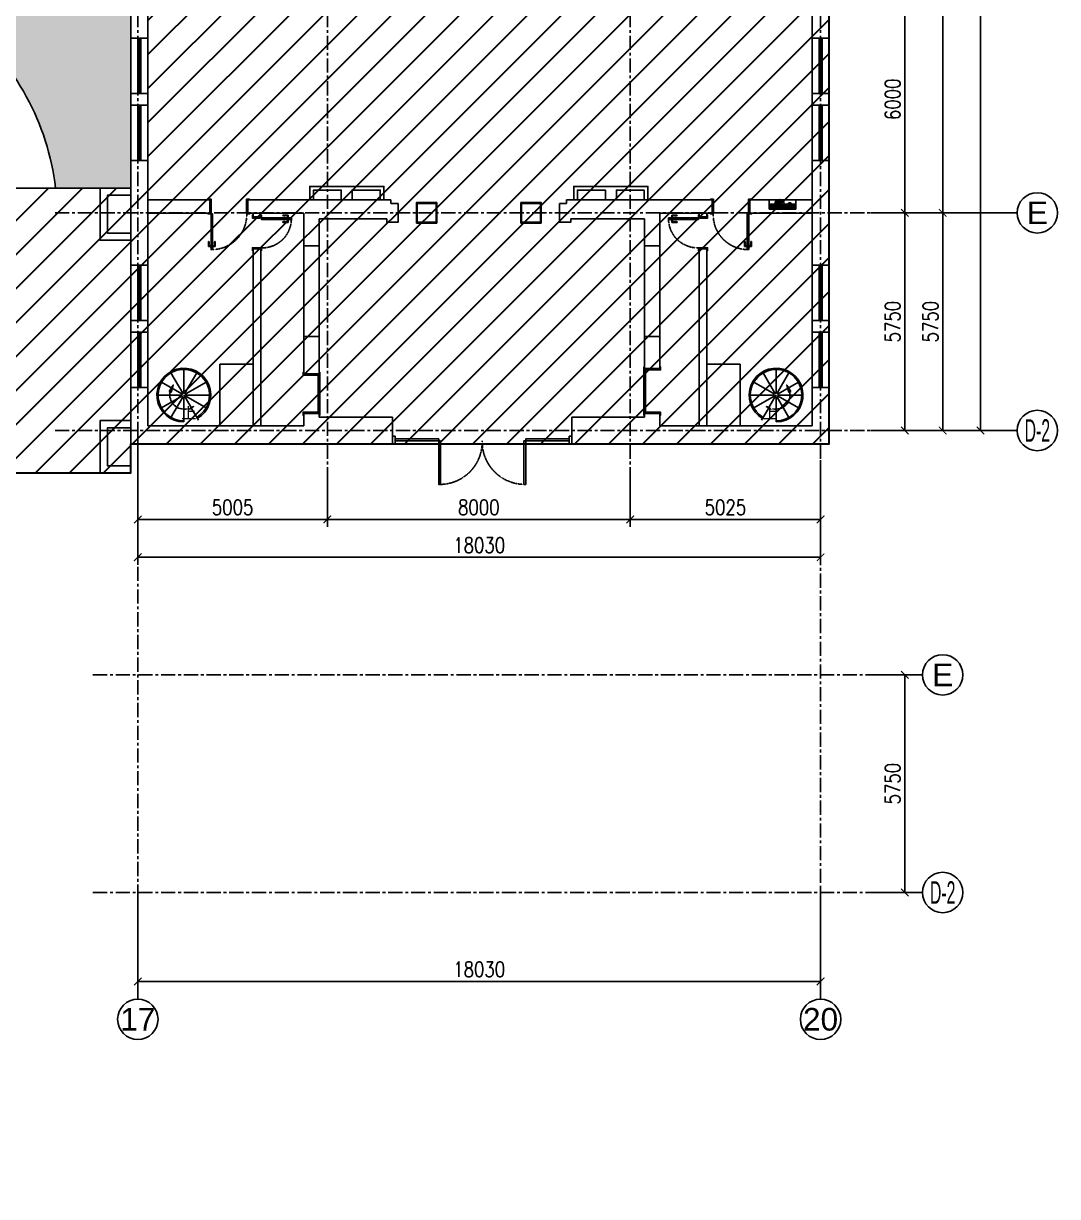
# Model space of a CAD drawing. Header units: millimetres. Extents: x -6033 to 120673, y -4970 to 90533.
# Drawn here: x 93365 to 120673, y -1770 to 29224 of the extents above; entities that cross this region are included whole.
import ezdxf
from ezdxf.enums import TextEntityAlignment as Align

# ---------------------------------------------------------------- set-up
doc = ezdxf.new("R2010")
doc.units = ezdxf.units.MM
doc.linetypes.add('I-AR$0$CENTER', pattern=[2, 1.25, -0.25, 0.25, -0.25])
doc.linetypes.add('I-AR$0$DASH', pattern=[0.35, 0.25, -0.1])
doc.layers.get('DefPoints').update_dxf_attribs({"color": 250})
for name, color, linetype in [('I-AR$0$0-建-楼梯', 1, 'Continuous'), ('I-AR$0$0-建-轴号', 1, 'Continuous'), ('I-AR$0$1-窗', 2, 'Continuous'), ('I-AR$0$3-地面', 8, 'Continuous'), ('I-AR$0$9-填充', 8, 'Continuous'), ('I-AR$0$A-Fire box', 12, 'Continuous'), ('I-AR$0$A-stairs', 2, 'Continuous'), ('I-AR$0$AXIS_TEXT', 7, 'Continuous'), ('I-AR$0$D-BASE-INTWALL', 1, 'Continuous'), ('I-AR$0$D-BASE-WALL', 4, 'Continuous'), ('I-AR$0$GZET_DIM_1-200_平面尺寸标注', 1, 'Continuous'), ('I-AR$0$I—平面—装饰面层线', 4, 'Continuous'), ('I-AR$0$I—平面—门', 1, 'Continuous')]:
    doc.layers.add(name, color=color, linetype=linetype)
for name, color, linetype, lineweight in [('I-AR$0$GZET_COL_GRID_1-200_轴线', 8, 'I-AR$0$CENTER', 25), ('I-AR$0$I-SCOPE', 252, 'Continuous', 35), ('I-AR$0$消火栓', 10, 'Continuous', 70)]:
    doc.layers.add(name, color=color, linetype=linetype, lineweight=lineweight)
doc.styles.add('I-AR$0$GZET-DIMT', font='romans.shx', dxfattribs={"width": 0.8})
doc.styles.add('I-AR$0$GZET-HT', font='arial.ttf', dxfattribs={"width": 0.8})
doc.styles.add('I-AR$0$XD2008', font='simhei.ttf', dxfattribs={"width": 0.7})
doc.dimstyles.new('I-AR$0$GZET_200', dxfattribs={"dimscale": 200, "dimtxt": 2, "dimasz": 1, "dimexe": 1, "dimexo": 1.5, "dimgap": 0.6, "dimtad": 1, "dimdec": 0, "dimrnd": 0.005, "dimzin": 0, "dimdsep": 46, "dimtxsty": 'I-AR$0$GZET-DIMT', "dimblk": 'I-AR$0$_ArchTick', "dimcen": 0.125, "dimclrd": 1, "dimclre": 1, "dimclrt": 2, "dimadec": 0, "dimazin": 0, "dimtfac": 1, "dimtdec": 0, "dimtix": 1, "dimtmove": 2, "dimatfit": 3, "dimldrblk": 'I-AR$0$_Dot', "dimfxl": 1, "dimtvp": 1, "dimtolj": 1, "dimtzin": 0, "dimarcsym": 0})

# ---------------------------------------------------------------- blocks, each defined once
blk = doc.blocks.new('I-AR$0$X1')
at = {"color": 0}
for p, q in [((-126.556297421519, 121.3762837693821), (-66.52052166094472, 61.34050800880777)), ((-126.1606700027651, 135.1227919743587), (-59.44945384907987, 68.41157582067262)), ((-125.1769277680087, 105.8547784921411), (-73.59158947280957, 54.26944019694201)), ((-124.479280692467, 147.5835382877922), (-52.3783860372132, 75.48264363253838)), ((-121.7816302322499, 159.0280234513048), (-45.30731822534835, 82.55371144440414)), ((-120.9414032194181, 87.47711831981906), (-80.66265728467624, 47.19837238507625)), ((-118.2329114106287, 169.621440253416), (-38.23625041348259, 89.624779256269)), ((-113.9407983626352, 179.4714628291522), (-31.16518260161683, 96.69584706813475)), ((-109.9711097084619, 62.36468918513128), (-87.7337250965411, 40.1273045732114)), ((-108.9776515230851, 188.6504516133336), (-24.09411478975198, 103.7669148800005)), ((-103.3921645016771, 197.2071002156563), (-17.02304697788622, 110.8379826918663)), ((-97.215837892325, 205.1729092300357), (-9.951979166020465, 117.9090505037311)), ((-90.46661670734011, 212.5658236687814), (-2.880911354155614, 124.9801183155969)), ((-89.98775596957148, 36.27059759980784), (86.78893932706524, 213.0472928964446)), ((-83.15077684868265, 219.3921194338545), (4.190156457710145, 132.0511861274626)), ((-75.26355380940095, 225.6470320183043), (11.26122426957591, 139.1222539393275)), ((-66.78866683785236, 231.3142806704864), (18.33229208144076, 146.1933217511933)), ((-57.69662311177217, 236.3643725681377), (25.40335989330652, 153.264389563059)), ((-47.94136441510545, 240.7512494952016), (32.47442770517227, 160.3354573749239)), ((-37.45427690964061, 244.4062976134683), (39.54549551703712, 167.4065251867896)), ((-26.13346400416322, 247.2276203317215), (46.61656332890288, 174.4775929986554)), ((-13.82350337480784, 249.0597953260967), (53.68763114076864, 181.5486608105202)), ((-0.2734851866471217, 249.6519127616675), (60.75869895263349, 188.619728622386)), ((14.96384268345082, 248.5567205153002), (67.82976676449925, 195.6907964342518)), ((32.84233614797813, 244.8203626745035), (74.90083457636501, 202.7618642461166)), ((56.43398947569312, 235.37084497052), (81.97190238822986, 209.8329320579824))]:
    blk.add_line(p, q, dxfattribs=at)
blk.add_circle((-1.599408321253577, 124.6589452481267), 125, dxfattribs=at)
blk = doc.blocks.new('I-AR$0$A$C33C75492')
at = {"layer": 'I-AR$0$A-Fire box'}
for p, q in [((-280731.6285119051, 1890493.291948733), (-281431.6285127918, 1890493.291948733)), ((-281431.6285127918, 1890493.291948733), (-281431.6285127918, 1890373.291947909)), ((-281431.6285127918, 1890383.291947983), (-280731.6285119051, 1890383.291947983)), ((-281431.6285127918, 1890373.291947909), (-280731.6285119051, 1890373.291947909)), ((-281431.6285127918, 1890373.291947909), (-280731.6285119051, 1890373.291947909)), ((-281431.6285127918, 1890373.291947909), (-281431.6285127918, 1890253.291947089)), ((-281431.6285127918, 1890363.291947844), (-280731.6285119051, 1890363.291947844)), ((-281431.6285127918, 1890353.291947775), (-280731.6285119051, 1890353.291947775)), ((-281431.6285127918, 1890343.291947705), (-280731.6285119051, 1890343.291947705)), ((-281431.6285127918, 1890333.29194764), (-280731.6285119051, 1890333.29194764)), ((-281431.6285127918, 1890323.291947566), (-280731.6285119051, 1890323.291947566)), ((-280731.6285119051, 1890373.291947909), (-280731.6285119051, 1890493.291948733)), ((-280731.6285119051, 1890253.291947089), (-280731.6285119051, 1890373.291947909)), ((-281431.6285127918, 1890313.291947501), (-280731.6285119051, 1890313.291947501)), ((-281431.6285127918, 1890303.291947432), (-280731.6285119051, 1890303.291947432)), ((-281431.6285127918, 1890293.291947362), (-280731.6285119051, 1890293.291947362)), ((-281431.6285127918, 1890283.291947298), (-280731.6285119051, 1890283.291947298)), ((-281431.6285127918, 1890273.291947223), (-280731.6285119051, 1890273.291947223)), ((-281431.6285127918, 1890263.291947159), (-280731.6285119051, 1890263.291947159)), ((-281431.6285127918, 1890253.291947089), (-280731.6285119051, 1890253.291947089))]:
    blk.add_line(p, q, dxfattribs=at)
at = {"layer": 'I-AR$0$A-Fire box', "color": 8}
for p, q in [((-280951.7382217698, 1890359.582695693), (-280831.7877100817, 1890359.582695693)), ((-280951.1893163041, 1890369.582695706), (-280832.3366155474, 1890369.582695706)), ((-280950.6065850133, 1890349.58269568), (-280832.9193468384, 1890349.58269568)), ((-280948.9114648082, 1890379.582695718), (-280834.6144670433, 1890379.582695718)), ((-280947.6924903345, 1890339.582695667), (-280835.8334415172, 1890339.582695667)), ((-280944.6818730311, 1890389.582695731), (-280838.8440588204, 1890389.582695731)), ((-280942.690874712, 1890329.582695655), (-280840.8350571397, 1890329.582695655)), ((-280937.9676251436, 1890399.582695744), (-280845.5583067079, 1890399.582695744)), ((-280927.3906284528, 1890409.582695756), (-280856.1353033987, 1890409.582695756)), ((-280906.038474335, 1890419.582695769), (-280877.4874575167, 1890419.582695769)), ((-280934.8813156806, 1890319.582695642), (-280848.6446161711, 1890319.582695642)), ((-280922.1723769248, 1890309.58269563), (-280861.3535549269, 1890309.58269563))]:
    blk.add_line(p, q, dxfattribs=at)
blk.add_circle((-280891.7629659259, 1890361.30568599), 60.00000007599591, dxfattribs=at)
at = {"layer": 'I-AR$0$A-Fire box', "color": 8, "extrusion": (0, 0, -1), "xscale": -1, "zscale": -1}
blk.add_blockref('I-AR$0$X1', (281159.8817708637, 1890258.091776287), dxfattribs=at)
blk = doc.blocks.new('*U351')
for points in [[(-1124.999999999991, 470.0000000001583), (-1169.999999999991, 470.0000000001564), (-1169.999999999993, 490.0000000001564), (-1094.999999999993, 490.0000000001764), (-1094.999999999989, 449.9999999999291), (-1089.999999999989, 449.9999999999291), (-1089.999999999954, 50.00000000015461), (-1169.999999999954, 50.00000000014916), (-1169.999999999955, 70.00000000014916), (-1124.999999999955, 70.00000000015825), (-1124.999999999991, 470.0000000001583)], [(-74.9999999999834, 470.000000000168), (-29.9999999999834, 470.0000000001662), (-29.9999999999834, 490.0000000001662), (-104.9999999999834, 490.0000000001862), (-104.999999999987, 449.9999999999388), (-109.999999999987, 449.9999999999388), (-110.0000000000425, 50.00000000016433), (-30.00000000004252, 50.00000000015888), (-30.0000000000407, 70.00000000015888), (-75.0000000000407, 70.00000000016797), (-74.9999999999834, 470.000000000168)]]:
    blk.add_lwpolyline(points)
at = {"color": 1}
blk.add_lwpolyline([(-1094.999999999989, 449.9999999999836), (-104.999999999987, 449.9999999999388), (-104.9999999999816, 489.9999999999388), (-1094.999999999985, 489.9999999999836)], close=True, dxfattribs=at)
blk = doc.blocks.new('*U352')
for points in [[(-1124.999999999991, 470.0000000001583), (-1169.999999999991, 470.0000000001564), (-1169.999999999993, 490.0000000001564), (-1094.999999999993, 490.0000000001764), (-1094.999999999989, 449.9999999999291), (-1089.999999999989, 449.9999999999291), (-1089.999999999954, 50.00000000015461), (-1169.999999999954, 50.00000000014916), (-1169.999999999955, 70.00000000014916), (-1124.999999999955, 70.00000000015825), (-1124.999999999991, 470.0000000001583)], [(65.00000000006025, 470.0000000001533), (110.0000000000603, 470.0000000001515), (110.0000000000603, 490.0000000001515), (35.00000000006025, 490.0000000001715), (35.00000000005662, 449.9999999999241), (30.00000000005662, 449.9999999999241), (30.00000000000114, 50.00000000014967), (110.0000000000011, 50.00000000014421), (110.000000000003, 70.00000000014421), (65.00000000000296, 70.0000000001533), (65.00000000006025, 470.0000000001533)]]:
    blk.add_lwpolyline(points)
at = {"color": 1}
blk.add_lwpolyline([(-1094.999999999989, 449.9999999999836), (35.00000000005662, 449.9999999999241), (35.00000000006207, 489.9999999999241), (-1094.999999999985, 489.9999999999836)], close=True, dxfattribs=at)
blk = doc.blocks.new('I-AR$0$1000门')
at = {"layer": 'I-AR$0$I—平面—装饰面层线'}
for p, q in [((-35, 369.9999999999927), (-35, 20)), ((965, 369.9999999999854), (965, 19.99999999999272))]:
    blk.add_line(p, q, dxfattribs=at)
for points in [[(-35, 369.9999999999927), (-85, 369.9999999999927), (-85, 389.9999999999927), (-5, 390.0000000000073), (-5, 349.9999999997599), (0, 349.9999999997599), (0, 0), (-80, 0), (-80, 20), (-35, 20)], [(965, 369.9999999999854), (1015, 369.9999999999854), (1015, 389.9999999999854), (935, 390), (935, 349.9999999997526), (930, 349.9999999997526), (930, -7.275957614183426e-12), (1010, -7.275957614183426e-12), (1010, 19.99999999999272), (965, 19.99999999999272)]]:
    blk.add_lwpolyline(points, dxfattribs=at)
at = {"layer": 'I-AR$0$I—平面—门'}
for p, q in [((-75.99999989778735, 1248.051309618902), (-75.99999989778735, 1115.051309618902)), ((-15.99999989778735, 1248.051309618902), (-75.99999989778735, 1248.051309618902)), ((-15.99999989778735, 1265.062489973418), (-15.99999989778735, 1211.040129264155)), ((-15.99999989778735, 1265.062489973418), (-10.99999989778735, 1265.062489973418)), ((-10.99999989778735, 1273.062489973418), (-10.99999989778735, 1202.85779986604)), ((-10.99999989778735, 1273.062489973418), (-4.999999897787347, 1273.062489973418)), ((-5, 1273.062490024407), (-5, 1203.040129315144)), ((34.75, 1273.062490024407), (34.75, 1203.040129315144)), ((40.74999989778735, 1273.062489973418), (34.74999989778735, 1273.062489973418)), ((40.74999989778735, 1273.062489973418), (40.74999989778735, 1202.85779986604)), ((45.74999989778735, 1265.062489973418), (40.74999989778735, 1265.062489973418)), ((45.74999989778735, 1265.062489973418), (45.74999989778735, 1211.040129264155)), ((45.74999989778735, 1248.051309618902), (105.7499998977873, 1248.051309618902)), ((105.7499998977873, 1248.051309618902), (105.7499998977873, 1115.051309618902)), ((-61.99999989778735, 1115.051309618902), (-75.99999989778735, 1115.051309618902)), ((-15.99999989778735, 1228.051309618902), (-55.99999989778735, 1228.051309618902)), ((-10.99999989778735, 1211.040129264155), (-15.99999989778735, 1211.040129264155)), ((-4.999999897787347, 1203.040129264155), (-10.99999989778735, 1203.040129264155)), ((34.74999989778735, 1203.040129264155), (40.74999989778735, 1203.040129264155)), ((40.74999989778735, 1211.040129264155), (45.74999989778735, 1211.040129264155)), ((45.74999989778735, 1228.051309618902), (85.74999989778735, 1228.051309618902)), ((91.74999989778735, 1115.051309618902), (105.7499998977873, 1115.051309618902))]:
    blk.add_line(p, q, dxfattribs=at)
blk.add_lwpolyline([(-5, 390.0000000000073), (-5, 1330.000000000007), (34.75, 1330.000000000007), (34.75, 390.0000000000073)], close=True, dxfattribs=at)
for points in [[(-55.99999989778735, 1228.051309618902, 0.2087148726955844), (-55.61267668544315, 1166.515529734352, -0.0618188095131758), (-61.99999989778735, 1115.051309618902, -10.7047790596618)], [(85.74999989778735, 1228.051309618902, -0.2087148726955844), (85.36267668544315, 1166.515529734352, 0.0618188095131758), (91.74999989778735, 1115.051309618902, 10.7047790596618)]]:
    blk.add_lwpolyline(points, format="xyb", dxfattribs=at)
at = {"layer": 'I-AR$0$I—平面—门', "color": 252, "linetype": 'I-AR$0$DASH', "ltscale": 5}
blk.add_arc((16.875, 411.8750000000073), 918.3721037132369, 358.7056093519365, 91.2943906489018, dxfattribs=at)
blk = doc.blocks.new('I-AR$0$chuanghu1')
for p, q in [((0, 3230), (450, 3230)), ((0, 1770), (450, 1770)), ((0, 1460), (450, 1460)), ((0, 0), (450, 0))]:
    blk.add_line(p, q)
at = {"layer": 'I-AR$0$1-窗'}
for p, q in [((185, 3230), (185, 1770)), ((225, 3230), (225, 1770)), ((265, 3230), (265, 1770)), ((185, 1460), (185, 0)), ((225, 1460), (225, 0)), ((265, 1460), (265, 0))]:
    blk.add_line(p, q, dxfattribs=at)
blk = doc.blocks.new('*U345')
at = {"layer": 'I-AR$0$I—平面—装饰面层线'}
for points in [[(-815.0000000000146, 220), (-860.0000000000146, 220), (-860.0000000000146, 240), (-785.0000000000146, 240), (-785.0000000000146, 199.9999999997672), (-780.0000000000146, 199.9999999997672), (-780.0000000000437, 0), (-860.0000000000437, 0), (-860.0000000000437, 20), (-815.0000000000437, 20), (-815.0000000000146, 220)], [(34.99999999994179, 220), (79.9999999999427, 220.0000000000291), (79.9999999999427, 240.0000000000291), (4.999999999941792, 240.0000000000291), (4.999999999941792, 199.9999999997672), (-5.820766091346741e-11, 199.9999999997672), (0, 0), (80.00000000000091, 0), (80.00000000000091, 20), (35, 20), (34.99999999994179, 220)]]:
    blk.add_lwpolyline(points, dxfattribs=at)
at = {"layer": 'I-AR$0$I—平面—门'}
for p, q in [((-860.7333332244161, 946.6944900167309), (-860.7333332244161, 804.8278233500914)), ((-796.7333332244161, 946.69449001676), (-860.7333332244161, 946.6944900167309)), ((-796.7333332244161, 964.8397490615625), (-796.7333332244161, 907.2158976383525)), ((-796.7333332244161, 964.8397490615625), (-791.3999998910731, 964.8397490615625)), ((-791.3999998910731, 973.3730823948881), (-791.399999891044, 898.4880796137168)), ((-791.3999998910731, 973.3730823948881), (-784.9999998910789, 973.3730823948881)), ((-785.0000000001019, 973.3730824493123), (-785.0000000001019, 898.6825643593929)), ((-745.0000000001019, 973.3730824493123), (-745.0000000001019, 898.682564359422)), ((-738.6000001091306, 973.3730823949172), (-745.0000001091248, 973.3730823949172)), ((-738.6000001091306, 973.3730823949172), (-738.6000001091015, 898.4880796137168)), ((-733.2666667757876, 964.8397490615625), (-738.6000001091306, 964.8397490615625)), ((-733.2666667757876, 964.8397490615625), (-733.2666667757876, 907.2158976383525)), ((-733.2666667757876, 946.69449001676), (-669.2666667757876, 946.6944900167891)), ((-669.2666667757876, 946.6944900167891), (-669.2666667757876, 804.8278233501205)), ((-845.7999998910673, 804.8278233500914), (-860.7333332244161, 804.8278233500914)), ((-796.7333332244161, 925.361156683417), (-839.3999998910731, 925.361156683417)), ((-791.399999891044, 907.2158976383525), (-796.7333332244161, 907.2158976383525)), ((-784.9999998910789, 898.682564305027), (-791.399999891044, 898.682564305027)), ((-745.0000001091248, 898.682564305027), (-738.6000001091015, 898.682564305027)), ((-738.6000001091015, 907.2158976383525), (-733.2666667757876, 907.2158976383525)), ((-733.2666667757876, 925.361156683417), (-690.6000001091306, 925.3611566834461)), ((-684.2000001090782, 804.8278233501205), (-669.2666667757876, 804.8278233501205))]:
    blk.add_line(p, q, dxfattribs=at)
blk.add_lwpolyline([(-785.0000000000437, 239.9999999998836), (-785.0000000001019, 1030.000000000002), (-745.0000000001019, 1030.000000000002), (-745.0000000000437, 239.9999999998836)], close=True, dxfattribs=at)
for points in [[(-839.3999998910731, 925.361156683417, 0.2087148726955844), (-838.9868551312102, 859.7229914732179, -0.0618188095131758), (-845.7999998910673, 804.8278233500914, -10.7047790596618)], [(-690.6000001091306, 925.3611566834461, -0.2087148726955844), (-691.0131448689353, 859.7229914732761, 0.0618188095131758), (-684.2000001090782, 804.8278233501205, 10.7047790596618)]]:
    blk.add_lwpolyline(points, format="xyb", dxfattribs=at)
at = {"layer": 'I-AR$0$I—平面—门', "color": 252, "linetype": 'I-AR$0$DASH', "ltscale": 5}
blk.add_arc((-765.0000000001364, 259.9999999999254), 770.259696466144, 358.5121324711614, 91.4878675288386, dxfattribs=at)
blk = doc.blocks.new('I-AR$0$_ArchTick')
at = {"color": 2, "linetype": 'ByBlock', "const_width": 0.15}
blk.add_lwpolyline([(-0.5, -0.5), (0.5, 0.5)], dxfattribs=at)
blk = doc.blocks.new('*D277')
at = {"layer": 'DefPoints', "color": 0, "transparency": 16777216}
for p in [(96385.00000000003, 17464.40001884797), (101390, 17464.40001884795), (101390, 16120)]:
    blk.add_point(p, dxfattribs=at)
at = {"layer": 'I-AR$0$GZET_DIM_1-200_平面尺寸标注', "color": 1, "lineweight": -2, "transparency": 16777216}
for p, q in [((96385.00000000003, 17164.40001884797), (96385.00000000003, 15920)), ((101390, 17164.40001884795), (101390, 15920)), ((96385.00000000003, 16120), (101390, 16120))]:
    blk.add_line(p, q, dxfattribs=at)
at = {"layer": 'I-AR$0$GZET_DIM_1-200_平面尺寸标注', "color": 1, "lineweight": -2, "transparency": 16777216, "xscale": 200, "yscale": 200, "zscale": 200, "rotation": 180}
blk.add_blockref('I-AR$0$_ArchTick', (96385.00000000003, 16120), dxfattribs=at)
at = {"layer": 'I-AR$0$GZET_DIM_1-200_平面尺寸标注', "color": 1, "lineweight": -2, "transparency": 16777216, "xscale": 200, "yscale": 200, "zscale": 200}
blk.add_blockref('I-AR$0$_ArchTick', (101390, 16120), dxfattribs=at)
at = {"layer": 'I-AR$0$GZET_DIM_1-200_平面尺寸标注', "color": 2, "transparency": 16777216, "insert": (98887.50000000001, 16440), "char_height": 400, "attachment_point": 5, "style": 'I-AR$0$GZET-DIMT'}
blk.add_mtext('\\A1;5005', dxfattribs=at)
blk = doc.blocks.new('I-AR$0$_Dot')
at = {"color": 0, "linetype": 'ByBlock', "lineweight": -2}
blk.add_line((-0.5, 0), (-1, 0), dxfattribs=at)
at = {"color": 0, "linetype": 'ByBlock', "const_width": 0.5}
blk.add_lwpolyline([(-0.25, 0, 1), (0.25, 0, 1)], format="xyb", close=True, dxfattribs=at)
blk = doc.blocks.new('*D278')
at = {"layer": 'DefPoints', "color": 0, "transparency": 16777216}
for p in [(101390, 17464.40001884795), (109390, 17464.40001884795), (109390, 16120)]:
    blk.add_point(p, dxfattribs=at)
at = {"layer": 'I-AR$0$GZET_DIM_1-200_平面尺寸标注', "color": 1, "lineweight": -2, "transparency": 16777216}
for p, q in [((101390, 17164.40001884795), (101390, 15920)), ((109390, 17164.40001884795), (109390, 15920)), ((101390, 16120), (109390, 16120))]:
    blk.add_line(p, q, dxfattribs=at)
at = {"layer": 'I-AR$0$GZET_DIM_1-200_平面尺寸标注', "color": 1, "lineweight": -2, "transparency": 16777216, "xscale": 200, "yscale": 200, "zscale": 200, "rotation": 180}
blk.add_blockref('I-AR$0$_ArchTick', (101390, 16120), dxfattribs=at)
at = {"layer": 'I-AR$0$GZET_DIM_1-200_平面尺寸标注', "color": 1, "lineweight": -2, "transparency": 16777216, "xscale": 200, "yscale": 200, "zscale": 200}
blk.add_blockref('I-AR$0$_ArchTick', (109390, 16120), dxfattribs=at)
at = {"layer": 'I-AR$0$GZET_DIM_1-200_平面尺寸标注', "color": 2, "transparency": 16777216, "insert": (105390, 16440), "char_height": 400, "attachment_point": 5, "style": 'I-AR$0$GZET-DIMT'}
blk.add_mtext('\\A1;8000', dxfattribs=at)
blk = doc.blocks.new('*D279')
at = {"layer": 'DefPoints', "color": 0, "transparency": 16777216}
for p in [(109390, 17464.40001884795), (114415, 17464.40001884797), (114415, 16120)]:
    blk.add_point(p, dxfattribs=at)
at = {"layer": 'I-AR$0$GZET_DIM_1-200_平面尺寸标注', "color": 1, "lineweight": -2, "transparency": 16777216}
for p, q in [((109390, 17164.40001884795), (109390, 15920)), ((114415, 17164.40001884797), (114415, 15920)), ((109390, 16120), (114415, 16120))]:
    blk.add_line(p, q, dxfattribs=at)
at = {"layer": 'I-AR$0$GZET_DIM_1-200_平面尺寸标注', "color": 1, "lineweight": -2, "transparency": 16777216, "xscale": 200, "yscale": 200, "zscale": 200, "rotation": 180}
blk.add_blockref('I-AR$0$_ArchTick', (109390, 16120), dxfattribs=at)
at = {"layer": 'I-AR$0$GZET_DIM_1-200_平面尺寸标注', "color": 1, "lineweight": -2, "transparency": 16777216, "xscale": 200, "yscale": 200, "zscale": 200}
blk.add_blockref('I-AR$0$_ArchTick', (114415, 16120), dxfattribs=at)
at = {"layer": 'I-AR$0$GZET_DIM_1-200_平面尺寸标注', "color": 2, "transparency": 16777216, "insert": (111902.5, 16440), "char_height": 400, "attachment_point": 5, "style": 'I-AR$0$GZET-DIMT'}
blk.add_mtext('\\A1;5025', dxfattribs=at)
blk = doc.blocks.new('*D280')
at = {"layer": 'DefPoints', "color": 0, "transparency": 16777216}
for p in [(115441.1066656661, 24220.00000000001), (116640.0000000006, 24220.00000000001), (115441.1066656661, 18470.00000000001)]:
    blk.add_point(p, dxfattribs=at)
at = {"layer": 'I-AR$0$GZET_DIM_1-200_平面尺寸标注', "color": 1, "lineweight": -2, "transparency": 16777216}
for p, q in [((115741.1066656661, 24220.00000000001), (116840.0000000006, 24220.00000000001)), ((116640.0000000006, 18470.00000000001), (116640.0000000006, 24220.00000000001)), ((115741.1066656661, 18470.00000000001), (116840.0000000006, 18470.00000000001))]:
    blk.add_line(p, q, dxfattribs=at)
at = {"layer": 'I-AR$0$GZET_DIM_1-200_平面尺寸标注', "color": 1, "lineweight": -2, "transparency": 16777216, "xscale": 200, "yscale": 200, "zscale": 200}
for p, rotation in [((116640.0000000006, 24220.00000000001), 90), ((116640.0000000006, 18470.00000000001), 270)]:
    blk.add_blockref('I-AR$0$_ArchTick', p, dxfattribs=dict(at, rotation=rotation))
at = {"layer": 'I-AR$0$GZET_DIM_1-200_平面尺寸标注', "color": 2, "transparency": 16777216, "insert": (116320.0000000005, 21344.99999999997), "char_height": 400, "attachment_point": 5, "rotation": 90, "style": 'I-AR$0$GZET-DIMT'}
blk.add_mtext('\\A1;5750', dxfattribs=at)
blk = doc.blocks.new('*D281')
at = {"layer": 'DefPoints', "color": 0, "transparency": 16777216}
for p in [(115441.1066656661, 30220.00000000001), (116640.0000000005, 30220.00000000001), (115441.1066656661, 24220.00000000001)]:
    blk.add_point(p, dxfattribs=at)
at = {"layer": 'I-AR$0$GZET_DIM_1-200_平面尺寸标注', "color": 1, "lineweight": -2, "transparency": 16777216}
for p, q in [((115741.1066656661, 30220.00000000001), (116840.0000000005, 30220.00000000001)), ((116640.0000000005, 24220.00000000001), (116640.0000000005, 30220.00000000001)), ((115741.1066656661, 24220.00000000001), (116840.0000000005, 24220.00000000001))]:
    blk.add_line(p, q, dxfattribs=at)
at = {"layer": 'I-AR$0$GZET_DIM_1-200_平面尺寸标注', "color": 1, "lineweight": -2, "transparency": 16777216, "xscale": 200, "yscale": 200, "zscale": 200}
for p, rotation in [((116640.0000000005, 30220.00000000001), 90), ((116640.0000000005, 24220.00000000001), 270)]:
    blk.add_blockref('I-AR$0$_ArchTick', p, dxfattribs=dict(at, rotation=rotation))
at = {"layer": 'I-AR$0$GZET_DIM_1-200_平面尺寸标注', "color": 2, "transparency": 16777216, "insert": (116320.0000000005, 27219.99999999997), "char_height": 400, "attachment_point": 5, "rotation": 90, "style": 'I-AR$0$GZET-DIMT'}
blk.add_mtext('\\A1;6000', dxfattribs=at)
blk = doc.blocks.new('*D291')
at = {"layer": 'DefPoints', "color": 0, "transparency": 16777216}
for p in [(96385.00000000003, 17177.10095400875), (114415, 16916.51903795119), (114415, 15120)]:
    blk.add_point(p, dxfattribs=at)
at = {"layer": 'I-AR$0$GZET_DIM_1-200_平面尺寸标注', "color": 1, "lineweight": -2, "transparency": 16777216}
for p, q in [((96385.00000000003, 16877.10095400875), (96385.00000000003, 14920)), ((114415, 16616.51903795119), (114415, 14920)), ((96385.00000000003, 15120), (114415, 15120))]:
    blk.add_line(p, q, dxfattribs=at)
at = {"layer": 'I-AR$0$GZET_DIM_1-200_平面尺寸标注', "color": 1, "lineweight": -2, "transparency": 16777216, "xscale": 200, "yscale": 200, "zscale": 200, "rotation": 180}
blk.add_blockref('I-AR$0$_ArchTick', (96385.00000000003, 15120), dxfattribs=at)
at = {"layer": 'I-AR$0$GZET_DIM_1-200_平面尺寸标注', "color": 1, "lineweight": -2, "transparency": 16777216, "xscale": 200, "yscale": 200, "zscale": 200}
blk.add_blockref('I-AR$0$_ArchTick', (114415, 15120), dxfattribs=at)
at = {"layer": 'I-AR$0$GZET_DIM_1-200_平面尺寸标注', "color": 2, "transparency": 16777216, "insert": (105400, 15440), "char_height": 400, "attachment_point": 5, "style": 'I-AR$0$GZET-DIMT'}
blk.add_mtext('\\A1;18030', dxfattribs=at)
blk = doc.blocks.new('*D305')
at = {"layer": 'DefPoints', "color": 0, "transparency": 16777216}
for p in [(115441.1066656661, 24220.00000000001), (117640.0000000006, 24220.00000000001), (115441.1066656661, 18470.00000000001)]:
    blk.add_point(p, dxfattribs=at)
at = {"layer": 'I-AR$0$GZET_DIM_1-200_平面尺寸标注', "color": 1, "lineweight": -2, "transparency": 16777216}
for p, q in [((115741.1066656661, 24220.00000000001), (117840.0000000006, 24220.00000000001)), ((117640.0000000006, 18470.00000000001), (117640.0000000006, 24220.00000000001)), ((115741.1066656661, 18470.00000000001), (117840.0000000006, 18470.00000000001))]:
    blk.add_line(p, q, dxfattribs=at)
at = {"layer": 'I-AR$0$GZET_DIM_1-200_平面尺寸标注', "color": 1, "lineweight": -2, "transparency": 16777216, "xscale": 200, "yscale": 200, "zscale": 200}
for p, rotation in [((117640.0000000006, 24220.00000000001), 90), ((117640.0000000006, 18470.00000000001), 270)]:
    blk.add_blockref('I-AR$0$_ArchTick', p, dxfattribs=dict(at, rotation=rotation))
at = {"layer": 'I-AR$0$GZET_DIM_1-200_平面尺寸标注', "color": 2, "transparency": 16777216, "insert": (117320.0000000006, 21344.99999999997), "char_height": 400, "attachment_point": 5, "rotation": 90, "style": 'I-AR$0$GZET-DIMT'}
blk.add_mtext('\\A1;5750', dxfattribs=at)
blk = doc.blocks.new('*D306')
at = {"layer": 'DefPoints', "color": 0, "transparency": 16777216}
for p in [(115580.8677150154, 54220.00000000001), (117640.0000000007, 54220.00000000001), (115441.1066656661, 24220.00000000001)]:
    blk.add_point(p, dxfattribs=at)
at = {"layer": 'I-AR$0$GZET_DIM_1-200_平面尺寸标注', "color": 1, "lineweight": -2, "transparency": 16777216}
for p, q in [((115880.8677150154, 54220.00000000001), (117840.0000000007, 54220.00000000001)), ((117640.0000000008, 24220.00000000001), (117640.0000000007, 54220.00000000001)), ((115741.1066656661, 24220.00000000001), (117840.0000000008, 24220.00000000001))]:
    blk.add_line(p, q, dxfattribs=at)
at = {"layer": 'I-AR$0$GZET_DIM_1-200_平面尺寸标注', "color": 1, "lineweight": -2, "transparency": 16777216, "xscale": 200, "yscale": 200, "zscale": 200}
for p, rotation in [((117640.0000000007, 54220.00000000001), 90), ((117640.0000000008, 24220.00000000001), 270)]:
    blk.add_blockref('I-AR$0$_ArchTick', p, dxfattribs=dict(at, rotation=rotation))
at = {"layer": 'I-AR$0$GZET_DIM_1-200_平面尺寸标注', "color": 2, "transparency": 16777216, "insert": (117320.0000000007, 39219.99999999996), "char_height": 400, "attachment_point": 5, "rotation": 90, "style": 'I-AR$0$GZET-DIMT'}
blk.add_mtext('\\A1;30000', dxfattribs=at)
blk = doc.blocks.new('*D310')
at = {"layer": 'DefPoints', "color": 0, "transparency": 16777216}
for p in [(115718.0144400984, 84275.00000000003), (115559.0685209097, 18470.00000000001), (118640.0000000006, 18470.00000000001)]:
    blk.add_point(p, dxfattribs=at)
at = {"layer": 'I-AR$0$GZET_DIM_1-200_平面尺寸标注', "color": 1, "lineweight": -2, "transparency": 16777216}
for p, q in [((116018.0144400984, 84275.00000000003), (118840.0000000006, 84275.00000000003)), ((118640.0000000006, 84275.00000000003), (118640.0000000006, 18470.00000000001)), ((115859.0685209097, 18470.00000000001), (118840.0000000006, 18470.00000000001))]:
    blk.add_line(p, q, dxfattribs=at)
at = {"layer": 'I-AR$0$GZET_DIM_1-200_平面尺寸标注', "color": 1, "lineweight": -2, "transparency": 16777216, "xscale": 200, "yscale": 200, "zscale": 200}
for p, rotation in [((118640.0000000006, 84275.00000000003), 90), ((118640.0000000006, 18470.00000000001), 270)]:
    blk.add_blockref('I-AR$0$_ArchTick', p, dxfattribs=dict(at, rotation=rotation))
at = {"layer": 'I-AR$0$GZET_DIM_1-200_平面尺寸标注', "color": 2, "transparency": 16777216, "insert": (118320.0000000006, 51372.49999999998), "char_height": 400, "attachment_point": 5, "rotation": 90, "style": 'I-AR$0$GZET-DIMT'}
blk.add_mtext('\\A1;65805', dxfattribs=at)
blk = doc.blocks.new('I-AR$0$_AXISO')
blk.add_circle((0, 0), 0.5)
at = {"layer": 'I-AR$0$AXIS_TEXT', "style": 'I-AR$0$GZET-HT'}
blk.add_attdef('A', text='', height=0.56, dxfattribs=at).set_placement((0, 0), align=Align.MIDDLE_CENTER)
blk = doc.blocks.new('*D330')
at = {"layer": 'DefPoints', "color": 0, "transparency": 16777216}
for p in [(115441.1066656661, 12013.13815035684), (116640.0000000007, 12013.13815035684), (115441.1066656661, 6263.138150356845)]:
    blk.add_point(p, dxfattribs=at)
at = {"layer": 'I-AR$0$GZET_DIM_1-200_平面尺寸标注', "color": 1, "lineweight": -2, "transparency": 16777216}
for p, q in [((115741.1066656661, 12013.13815035684), (116840.0000000007, 12013.13815035684)), ((116640.0000000007, 6263.138150356845), (116640.0000000007, 12013.13815035684)), ((115741.1066656661, 6263.138150356845), (116840.0000000007, 6263.138150356845))]:
    blk.add_line(p, q, dxfattribs=at)
at = {"layer": 'I-AR$0$GZET_DIM_1-200_平面尺寸标注', "color": 1, "lineweight": -2, "transparency": 16777216, "xscale": 200, "yscale": 200, "zscale": 200}
for p, rotation in [((116640.0000000007, 12013.13815035684), 90), ((116640.0000000007, 6263.138150356845), 270)]:
    blk.add_blockref('I-AR$0$_ArchTick', p, dxfattribs=dict(at, rotation=rotation))
at = {"layer": 'I-AR$0$GZET_DIM_1-200_平面尺寸标注', "color": 2, "transparency": 16777216, "insert": (116320.0000000007, 9138.13815035681), "char_height": 400, "attachment_point": 5, "rotation": 90, "style": 'I-AR$0$GZET-DIMT'}
blk.add_mtext('\\A1;5750', dxfattribs=at)
blk = doc.blocks.new('*D331')
at = {"layer": 'DefPoints', "color": 0, "transparency": 16777216}
for p in [(96385.00000000003, 4970.239104365595), (114415, 4709.657188308032), (114415, 3913.138150356841)]:
    blk.add_point(p, dxfattribs=at)
at = {"layer": 'I-AR$0$GZET_DIM_1-200_平面尺寸标注', "color": 1, "lineweight": -2, "transparency": 16777216}
for p, q in [((96385.00000000003, 4670.239104365595), (96385.00000000003, 3713.138150356841)), ((114415, 4409.657188308032), (114415, 3713.138150356841)), ((96385.00000000003, 3913.138150356841), (114415, 3913.138150356841))]:
    blk.add_line(p, q, dxfattribs=at)
at = {"layer": 'I-AR$0$GZET_DIM_1-200_平面尺寸标注', "color": 1, "lineweight": -2, "transparency": 16777216, "xscale": 200, "yscale": 200, "zscale": 200, "rotation": 180}
blk.add_blockref('I-AR$0$_ArchTick', (96385.00000000003, 3913.138150356841), dxfattribs=at)
at = {"layer": 'I-AR$0$GZET_DIM_1-200_平面尺寸标注', "color": 1, "lineweight": -2, "transparency": 16777216, "xscale": 200, "yscale": 200, "zscale": 200}
blk.add_blockref('I-AR$0$_ArchTick', (114415, 3913.138150356841), dxfattribs=at)
at = {"layer": 'I-AR$0$GZET_DIM_1-200_平面尺寸标注', "color": 2, "transparency": 16777216, "insert": (105400, 4233.138150356841), "char_height": 400, "attachment_point": 5, "style": 'I-AR$0$GZET-DIMT'}
blk.add_mtext('\\A1;18030', dxfattribs=at)
blk = doc.blocks.new('I-AR$0$海龙_1211170131')
at = {"layer": 'I-AR$0$0-建-轴号', "linetype": 'Continuous'}
for p, q in [((116415.0000000001, 23995), (119381.6666666666, 23995.0000001063)), ((116415.0000000001, 18244.999999936), (119381.6666666667, 18245.0000000423)), ((116415.0000000001, 11788.13815035684), (116881.6666666665, 11788.13815046314)), ((96160.0000000002, 6188.138150356841), (96160.00000000114, 3221.471483690271)), ((114190.0000000002, 6188.138150356841), (114190.0000000011, 3221.471483690271)), ((116415.0000000001, 6038.138150292842), (116881.6666666665, 6038.138150399143))]:
    blk.add_line(p, q, dxfattribs=at)
at = {"layer": 'I-AR$0$GZET_COL_GRID_1-200_轴线', "ltscale": 300}
for p, q in [((96160.00000000003, 86275), (96160.00000000003, 15895)), ((101165, 86275), (101165, 15895)), ((109165, 86275), (109165, 15895)), ((114190, 86275), (114190, 15895)), ((93975, 23995), (116415, 23995)), ((93975, 18245), (116415, 18245)), ((96160.00000000003, 18245), (96160.00000000003, 4688.138150356841)), ((114190, 17464.98270905274), (114190, 4688.138150356841)), ((94975, 11788.13815035684), (116415, 11788.13815035684)), ((94975, 6038.138150356841), (116415, 6038.138150356841))]:
    blk.add_line(p, q, dxfattribs=at)
at = {"layer": 'I-AR$0$0-建-轴号', "linetype": 'Continuous'}
ref = blk.add_blockref('I-AR$0$_AXISO', (119915.0000000002, 23995.00000000735), dxfattribs=dict(at, xscale=-1066.666666666667, yscale=1066.666666666667, zscale=0.6666666666666664, rotation=180))
ref.add_attrib('A', 'E', dxfattribs={"layer": 'I-AR$0$AXIS_TEXT', "height": 597.3333333333333, "style": 'I-AR$0$GZET-HT'}).set_placement((119915.0000000002, 23995.00000000735), align=Align.MIDDLE_CENTER)
ref = blk.add_blockref('I-AR$0$_AXISO', (119915.0000000001, 18244.99999994335), dxfattribs=dict(at, xscale=-1066.666666666667, yscale=1066.666666666667, zscale=0.6666666666666664, rotation=180))
ref.add_attrib('A', 'D-2', dxfattribs={"layer": 'I-AR$0$AXIS_TEXT', "height": 597.3333333333333, "style": 'I-AR$0$GZET-HT', "width": 0.5}).set_placement((119915.0000000001, 18244.99999994335), align=Align.MIDDLE_CENTER)
ref = blk.add_blockref('I-AR$0$_AXISO', (117415, 11788.13815036419), dxfattribs=dict(at, xscale=-1066.666666666667, yscale=1066.666666666667, zscale=0.6666666666666664, rotation=180))
ref.add_attrib('A', 'E', dxfattribs={"layer": 'I-AR$0$AXIS_TEXT', "height": 597.3333333333333, "style": 'I-AR$0$GZET-HT'}).set_placement((117415, 11788.13815036419), align=Align.MIDDLE_CENTER)
ref = blk.add_blockref('I-AR$0$_AXISO', (117415, 6038.13815030019), dxfattribs=dict(at, xscale=-1066.666666666667, yscale=1066.666666666667, zscale=0.6666666666666664, rotation=180))
ref.add_attrib('A', 'D-2', dxfattribs={"layer": 'I-AR$0$AXIS_TEXT', "height": 597.3333333333333, "style": 'I-AR$0$GZET-HT', "width": 0.5}).set_placement((117415, 6038.13815030019), align=Align.MIDDLE_CENTER)
ref = blk.add_blockref('I-AR$0$_AXISO', (96160.00000000067, 2688.138150356841), dxfattribs=dict(at, xscale=-1066.666666666667, yscale=1066.666666666667, zscale=0.6666666666666664, rotation=180))
ref.add_attrib('A', '17', dxfattribs={"layer": 'I-AR$0$AXIS_TEXT', "height": 597.3333333333333, "style": 'I-AR$0$GZET-HT'}).set_placement((96160.00000000067, 2688.138150356841), align=Align.MIDDLE_CENTER)
ref = blk.add_blockref('I-AR$0$_AXISO', (114190.0000000006, 2688.138150356841), dxfattribs=dict(at, xscale=-1066.666666666667, yscale=1066.666666666667, zscale=0.6666666666666664, rotation=180))
ref.add_attrib('A', '20', dxfattribs={"layer": 'I-AR$0$AXIS_TEXT', "height": 597.3333333333333, "style": 'I-AR$0$GZET-HT'}).set_placement((114190.0000000006, 2688.138150356841), align=Align.MIDDLE_CENTER)
at = {"layer": 'I-AR$0$GZET_DIM_1-200_平面尺寸标注'}
for base, p1, p2, angle, picture, middle in [((118415.0000000006, 18245.00000000001), (115493.0144400983, 84050), (115334.0685209096, 18245), 90, '*D310', (118095.0000000006, 51147.49999999998)), ((117415.0000000007, 53995.00000000001), (115216.106665666, 23995), (115355.8677150153, 53994.99999999998), 90, '*D306', (117095.0000000007, 38994.99999999996)), ((116415.0000000005, 29995.00000000001), (115216.106665666, 23995), (115216.106665666, 29994.99999999999), 270, '*D281', (116095.0000000005, 26994.99999999997)), ((116415.0000000006, 23995.00000000001), (115216.106665666, 18245), (115216.106665666, 23995), 270, '*D280', (116095.0000000005, 21119.99999999997)), ((117415.0000000006, 23995.00000000001), (115216.106665666, 18245), (115216.106665666, 23995), 90, '*D305', (117095.0000000006, 21119.99999999997)), ((116415.0000000007, 11788.13815035684), (115216.106665666, 6038.138150356841), (115216.106665666, 11788.13815035684), 270, '*D330', (116095.0000000006, 8913.138150356812))]:
    dim = blk.add_linear_dim(base=base, p1=p1, p2=p2, angle=angle, dimstyle='I-AR$0$GZET_200', dxfattribs=at)
    dim.commit()
    dim.dimension.update_dxf_attribs({"geometry": picture, "text_midpoint": middle, "insert": (-225.0000000000073, -225)})
for base, p1, p2, picture, middle in [((101165, 15895), (96160.00000000003, 17239.40001884797), (101165, 17239.40001884795), '*D277', (98662.5, 16215)), ((109165, 15895), (101165, 17239.40001884795), (109165, 17239.40001884795), '*D278', (105165, 16215)), ((114190, 15895), (109165, 17239.40001884795), (114190, 17239.40001884797), '*D279', (111677.5, 16215)), ((114190, 14895), (96160.00000000003, 16952.10095400875), (114190, 16691.51903795119), '*D291', (105175, 15215)), ((114190, 3688.138150356841), (96160.00000000003, 4745.239104365595), (114190, 4484.657188308032), '*D331', (105175, 4008.138150356841))]:
    dim = blk.add_linear_dim(base=base, p1=p1, p2=p2, dimstyle='I-AR$0$GZET_200', dxfattribs=at)
    dim.commit()
    dim.dimension.update_dxf_attribs({"geometry": picture, "text_midpoint": middle, "insert": (-225.0000000000073, -225)})
blk = doc.blocks.new('I-AR')
at = {"layer": 'I-AR$0$0-建-楼梯'}
h = blk.add_hatch(color=256, dxfattribs=at)
h.dxf.hatch_style = 1
h.paths.add_polyline_path([(97208.19392914837, 19503.82074080192), (97319.42083599372, 19671.51999064826), (97261.20208713831, 19481.09182045853)])
h = blk.add_hatch(color=256, dxfattribs=at)
h.dxf.hatch_style = 1
h.paths.add_polyline_path([(113631.8060708516, 19503.82074080192), (113520.5791640063, 19671.51999064826), (113578.7979128617, 19481.09182045853)])
at = {"layer": 'I-AR$0$9-填充'}
h = blk.add_hatch(dxfattribs=at)
h.set_pattern_fill('GRASS', color=256, scale=20)
h.set_pattern_definition([(90, (-273251.6522538068, 190733.4542391462), (-359.2102448, 359.2102448), [95.25, -623.1704896]), (45, (-273251.6522538068, 190733.4542391462), (-359.2102448427661, 359.2102448427661), [95.25, -412.75]), (135, (-273251.6522538068, 190733.4542391462), (-359.2102448427661, -359.2102448427661), [95.25, -412.75])])
edge = h.paths.add_edge_path()
edge.add_line((96200, 65940), (67080, 65940))
edge.add_line((67080, 65940), (67098.56772479462, 65404.42143392797))
edge.add_arc((66800.59285495663, 58350.82716810788), 7059.885345376705, 59.555843105020074, 87.58101235503852, ccw=False)
edge.add_arc((66906.49363074219, 58690.435928249), 6713.926906089807, -7.215279069314988, 58.866463392851585, ccw=False)
edge.add_arc((66662.11441001808, 58632.79464086366), 6949.686958628766, 311.2033822070371, 353.509241579528, ccw=False)
edge.add_line((71240.10862691654, 53404.01679389164), (71240.10862691654, 51864.1770050895))
edge.add_arc((67179.426417273, 51841.1126786668), 4060.747710812019, -50.80688439189572, 0.32543161034237755, ccw=False)
edge.add_arc((73234.28660323424, 55945.38266907228), 8047.017238033767, 244.3073907732731, 262.3810128212969)
edge.add_arc((72594.40225089621, 52652.27799340905), 4702.300663284884, 264.7896409812221, 298.7984684725511)
edge.add_arc((72620.93916342175, 53741.83595042868), 5670.870263654464, 293.2517854655098, 330.6093027463011)
edge.add_arc((73250.80273834476, 52752.0384155091), 4669.216621075791, 337.4147043296702, 357.6494503984037)
edge.add_arc((84681.55240436131, 51782.82073227296), 6810.015933267933, 142.3864570404765, 173.4423989128501, ccw=False)
edge.add_arc((84374.33677422674, 52142.85514023763), 6347.66766899079, 93.15542869634908, 143.2683220727298, ccw=False)
edge.add_arc((84658.98816873273, 52466.32591896318), 6047.901985582997, 43.873240230559304, 96.0179040917115, ccw=False)
edge.add_arc((84453.25547138369, 51889.92360785799), 6601.338333766303, -39.79963821011472, 46.242770026181006, ccw=False)
edge.add_arc((81977.60784296179, 54545.90765867641), 10213.63518444022, 299.3577383532407, 317.6421154930655, ccw=False)
edge.add_arc((89994.78118272172, 40495.08083228706), 5964.052808016905, 120.308866941474, 149.0495847369888)
edge.add_arc((87881.37239511451, 41845.80067141893), 3457.635540556235, 150.2340941762149, 180.1543724875687)
edge.add_arc((85724.12870252365, 42303.87885726741), 1381.826173200813, 199.7699118248811, 246.5201334327749)
edge.add_arc((82877.2327868999, 37779.21967953871), 3985.327974789196, -35.309581790730476, 54.816404415500074, ccw=False)
edge.add_arc((80299.08139790548, 40760.85994444831), 7869.279253358517, 301.873360268039, 317.80806438167986, ccw=False)
edge.add_arc((84638.83056885703, 33541.60470388152), 567.3400906768735, 108.9700077243262, 192.3596683134018)
edge.add_arc((84831.74482778413, 33583.87731577703), 764.8315715407028, 192.3596683134025, 228.2216972283975)
edge.add_arc((87824.90804032749, 35941.96613408843), 4565.624419428991, 219.897175101431, 247.6207879858491)
edge.add_arc((89768.45910380734, 40705.18112126525), 9710.085716633463, 247.7172706748629, 260.9367800147598)
edge.add_arc((85123.5449576187, 20762.35167126564), 10812.49754468073, 51.718316115996686, 73.25431967458098, ccw=False)
edge.add_arc((87587.82646075264, 24098.68160498494), 6668.18964409117, 6.697701199655683, 50.579299126780086, ccw=False)
edge.add_line((94210.50790942414, 24876.39849369839), (96200.00000000047, 24876.39849369839))
edge.add_line((96200, 24876.39849369839), (96200, 65940))
h.paths.add_polyline_path([(79188.21396048786, 58194.70486277889), (76733.91714635445, 58362.11796900173), (76901.33025257709, 60816.41478313503), (79355.6270667105, 60649.00167691219)], flags=16)
h.paths.add_polyline_path([(78974.39963007392, 58439.82408297478), (76979.03636655072, 58575.93229941613), (77115.14458299195, 60571.29556293912), (79110.50784651516, 60435.1873464978)], flags=0)
at = {"layer": 'I-AR$0$I-SCOPE'}
h = blk.add_hatch(dxfattribs=at)
h.set_pattern_fill('ANSI31', color=256, scale=200)
h.set_pattern_definition([(45, (0, 0), (-449.0128060534577, 449.0128060534577), [])])
h.paths.add_polyline_path([(63300.00000000001, 72640), (66630, 72640), (66630, 70889.38256153524), (90600, 70889.99999999999), (90600, 66390.00000000001), (96650.00000000001, 66390.00000000001), (96650, 24876.39849369839), (18340, 24876.39849369839), (18340, 66390), (48090, 66390), (48090, 72640), (51400, 72640), (51400, 72649.88673694879), (52869.5, 72649.88673694879), (52869.5, 72640), (55240.00000000001, 72640), (55240.00000000001, 72790.00000000013), (59460, 72790.00000000013), (59460, 72640), (61830.5, 72640), (61830.5, 72649.88673694879), (63300, 72649.88673694879)], flags=16)
h.paths.add_polyline_path([(7330, 0), (7330, -1770), (11180, -1770), (11180, 0), (18450, 0), (18449.99999999991, 2899.999999999971), (27550, 2899.999999999971), (27550, 18090), (37037.33127936907, 18090), (37037.33127936907, 17350), (96200, 17350), (96200, 18120), (114640, 18120), (114640, 84500), (0, 84500), (0, 0)])
at = {"layer": 'I-AR$0$0-建-楼梯'}
for points in [[(97208.19392914837, 19503.82074080192), (97319.42083599372, 19671.51999064826), (97261.20208713831, 19481.09182045853)], [(113631.8060708516, 19503.82074080192), (113520.5791640063, 19671.51999064826), (113578.7979128617, 19481.09182045853)]]:
    blk.add_lwpolyline(points, close=True, dxfattribs=at)
for centre, start, end in [((97600, 19405), 166.6859647214366, 284.163000042769), ((113240, 19405), 255.8369999572309, 13.31403527856338)]:
    blk.add_arc(centre, 369.9999999999999, start, end, dxfattribs=at)
at = {"layer": 'I-AR$0$3-地面', "color": 3}
blk.add_lwpolyline([(84454.40352996299, 34078.13191271064, 0.3808116269121162), (84084.63960996782, 33420.16682027731, 0.1577673847978545), (84322.17570177605, 33013.52072675148, 0.1215605940469039), (86086.615444317, 31720.20522305384, 0.05774504619671934), (88238.88579570269, 31116.32456172159, -0.09424610632859778), (91822.19129392039, 29249.88608444383, -0.1938442163591488), (94210.50790942414, 24876.39849369839, 0.5110504661948986)], format="xyb", dxfattribs=at)
at = {"layer": 'I-AR$0$A-stairs'}
for p, q in [((95613.53563652793, 24876.39849369839), (57374.82599890279, 24876.39849369839)), ((97570, 19456.96152422705), (97260, 19993.89727457342)), ((97600, 19465), (97600, 20085)), ((97630, 19456.96152422705), (97940, 19993.89727457342)), ((113210, 19456.96152422705), (112900, 19993.89727457342)), ((113240, 19465), (113240, 20085)), ((113270, 19456.96152422705), (113580, 19993.89727457342)), ((97548.03847577283, 19435), (97011.1027254262, 19745)), ((97651.96152422717, 19435), (98188.8972745738, 19745)), ((113188.0384757728, 19435), (112651.1027254262, 19745)), ((113291.9615242272, 19435), (113828.8972745733, 19745)), ((97540, 19405), (96920, 19405)), ((97548.03847577283, 19375), (97011.1027254262, 19065)), ((97570, 19353.03847577295), (97260, 18816.10272542658)), ((97600, 19345), (97600, 18695)), ((97651.96152422717, 19375), (98188.8972745738, 19065)), ((97660, 19405), (98280, 19405)), ((113180, 19405), (112560, 19405)), ((113188.0384757728, 19375), (112651.1027254262, 19065)), ((113240, 19345), (113240, 18695)), ((113270, 19353.03847577295), (113580, 18816.10272542658)), ((113291.9615242272, 19375), (113828.8972745733, 19065)), ((113300, 19405), (113920, 19405)), ((95390, 17350), (37487.33127936907, 17350))]:
    blk.add_line(p, q, dxfattribs=at)
for points in [[(97596.11529652728, 19411.72850378766), (97790.20719035948, 19075.5514823331), (97858.1347789797, 19100.08055515389), (97738.001659228, 19030.72166612692), (97804.04460106185, 19051.58438395092), (97984.28285623761, 18739.40256851853)], [(113243.8847034727, 19411.72850378766), (113049.7928096405, 19075.5514823331), (112981.8652210203, 19100.08055515389), (113101.998340772, 19030.72166612692), (113035.9553989382, 19051.58438395092), (112855.7171437624, 18739.40256851853)]]:
    blk.add_lwpolyline(points, dxfattribs=at)
for centre in [(97600, 19405), (113240, 19405)]:
    blk.add_circle(centre, 60, dxfattribs=at)
for centre, radius, start, end in [((97600, 19405), 710, 300.0000000000624, 270), ((97600, 19405), 680, 300.0000000000624, 270), ((113240, 19405), 710, 270, 239.9999999999376), ((113240, 19405), 680, 270, 239.9999999999376)]:
    blk.add_arc(centre, radius, start, end, dxfattribs=at)
at = {"layer": 'I-AR$0$D-BASE-INTWALL'}
for points in [[(96200, 24876.39849369839), (95390, 24876.39849369839), (95390, 23496.39849369839), (96200, 23496.39849369839)], [(102885, 24560), (102885, 24920), (100925, 24920), (100925, 24560)], [(107895, 24560), (107895, 24920), (109855, 24920), (109855, 24560)], [(96200, 18730), (95390, 18730), (95390, 17350), (96200, 17350)]]:
    blk.add_lwpolyline(points, dxfattribs=at)
for points in [[(103740, 23950), (104280, 23950), (104280, 24490), (103740, 24490)], [(107040, 23950), (106500, 23950), (106500, 24490), (107040, 24490)]]:
    blk.add_lwpolyline(points, close=True, dxfattribs=at)
at = {"layer": 'I-AR$0$D-BASE-WALL'}
for p, q in [((114640, 84500), (114640, 18120)), ((114190, 84050), (114190, 18590)), ((96650, 73760), (96650, 18590)), ((96200, 65940), (96200, 18120)), ((96650, 24560), (98290, 24560)), ((98290, 24560), (98290, 24210)), ((99290, 24560), (103070, 24560)), ((99290, 24560), (99290, 24210)), ((103070, 24470), (103070, 24560)), ((111550, 24560), (107710, 24560)), ((107710, 24470), (107710, 24560)), ((111550, 24560), (111550, 24210)), ((114190, 24560), (112550, 24560)), ((112550, 24560), (112550, 24210)), ((96650, 24210), (98290, 24210)), ((99290, 24210), (100770, 24210)), ((99430, 24210), (99430, 24115.00000000003)), ((99630, 24210), (99630, 24115)), ((100770, 24210), (100770, 19965)), ((103260, 24470), (103070, 24470)), ((107520, 24470), (107710, 24470)), ((111550, 24210), (110170, 24210)), ((110170, 24210), (110170, 20105.00000000006)), ((111210, 24210), (111210, 24115)), ((111410, 24210), (111410, 24115.00000000003)), ((114190, 24210), (112550, 24210)), ((99430, 24115.00000000003), (99630, 24115)), ((101170, 24060), (101170, 19965)), ((109770, 24060), (109770, 20105.00000000006)), ((111410, 24115.00000000003), (111210, 24115)), ((99430, 23265.00000000006), (99430, 18590)), ((99430.00000000047, 23265.00000000006), (99630.00000000047, 23265.00000000006)), ((99630, 23265.00000000003), (99630, 18590)), ((101170, 23350), (100770, 23350)), ((109770, 23350), (110170, 23350)), ((111210, 23265.00000000003), (111210, 18590)), ((111410, 23265.00000000006), (111410, 18590)), ((101170, 20950), (100770, 20950)), ((109770, 20950), (110170, 20950)), ((98550, 20220), (98550, 18590)), ((98550, 20220), (99430, 20220)), ((112290, 20220), (111410, 20220)), ((112290, 20220), (112290, 18590)), ((101170, 19965), (100770, 19965)), ((110170, 20105.00000000006), (109770, 20105.00000000006)), ((101170, 18915), (100770, 18915)), ((100770, 18915), (100770, 18590)), ((101170, 18915), (101170, 18820)), ((109770, 18915), (109770, 18820)), ((110170, 18915), (109770, 18915)), ((110170, 18915), (110170, 18590)), ((101170, 18820), (103110, 18820)), ((103110, 18820), (103110, 18120)), ((107850, 18820), (109770, 18820)), ((107850, 18820), (107850, 18120)), ((96650, 18590), (100770, 18590)), ((114190, 18590), (110170, 18590)), ((96200, 18120), (103110, 18120)), ((107850, 18120), (114640, 18120))]:
    blk.add_line(p, q, dxfattribs=at)
for points in [[(101755, 24560), (101755, 24820), (101025, 24820), (101025, 24560)], [(102785, 24560), (102785, 24820), (102045, 24820), (102045, 24560)], [(107995, 24560), (107995, 24820), (108735, 24820), (108735, 24560)], [(109025, 24560), (109025, 24820), (109755, 24820), (109755, 24560)], [(96200, 24686.39849369839), (95580, 24686.39849369839), (95580, 23686.39849369839), (96200, 23686.39849369839)], [(103260, 24470), (103260, 23970), (102960, 23970), (102960, 24060), (101170, 24060)], [(107520, 24470), (107520, 23970), (107820, 23970), (107820, 24060), (109770, 24060)], [(96200, 18540), (95580, 18540), (95580, 17540), (96200, 17540)]]:
    blk.add_lwpolyline(points, dxfattribs=at)
for points in [[(103760, 23970), (104260, 23970), (104260, 24470), (103760, 24470)], [(107020, 23970), (106520, 23970), (106520, 24470), (107020, 24470)], [(103110, 18320), (103180, 18320), (103180, 18120), (103110, 18120)], [(107780, 18320), (107850, 18320), (107850, 18120), (107780, 18120)]]:
    blk.add_lwpolyline(points, close=True, dxfattribs=at)
at = {"layer": 'I-AR$0$I-SCOPE'}
blk.add_lwpolyline([(7330, 0), (7330, -1770), (11180, -1770), (11180, 0), (18450, 0), (18449.99999999991, 2899.999999999971), (27550, 2899.999999999971), (27550, 18090), (37037.33127936907, 18090), (37037.33127936907, 17350), (96200, 17350), (96200, 18120), (114640, 18120), (114640, 84500), (0, 84500), (0, 0)], close=True, dxfattribs=at)
at = {"layer": 'I-AR$0$I—平面—门'}
for points in [[(103180, 18245), (104330, 18245), (104330, 18195), (103180, 18195)], [(104380, 18195), (104380, 17045), (104330, 17045), (104330, 18195)], [(106580.0000000005, 18195), (106580.0000000005, 17045), (106630.0000000005, 17045), (106630.0000000005, 18195)], [(107780.0000000005, 18245), (106630.0000000005, 18245), (106630.0000000005, 18195), (107780.0000000005, 18195)]]:
    blk.add_lwpolyline(points, close=True, dxfattribs=at)
at = {"layer": 'I-AR$0$I—平面—门', "color": 252, "linetype": 'I-AR$0$DASH', "ltscale": 5}
for centre, start, end in [((104355, 18170), 268.7269699807953, 1.273030019463959), ((106605, 18170), 178.7269699805361, 271.2730300192046)]:
    blk.add_arc(centre, 1125.277743492705, start, end, dxfattribs=at)
at = {"layer": 'I-AR$0$D-BASE-WALL'}
for name, p, rotation in [('I-AR$0$chuanghu1', (96649.99999999953, 28835), 180), ('I-AR$0$chuanghu1', (114639.9999999995, 28835), 180), ('I-AR$0$1000门', (112515, 24580), 180), ('*U345', (99410, 23300), 270), ('I-AR$0$chuanghu1', (96650, 22835), 180), ('I-AR$0$chuanghu1', (114640, 22835), 180), ('*U352', (110240.0000000005, 20040), 90)]:
    blk.add_blockref(name, p, dxfattribs=dict(at, rotation=rotation))
for name, p, xscale, rotation in [('I-AR$0$1000门', (98325, 24580), -1, 180), ('*U345', (111430, 23300), -1.000000000000003, 90), ('*U351', (100699.9999999995, 20040), -1, 270)]:
    blk.add_blockref(name, p, dxfattribs=dict(at, xscale=xscale, rotation=rotation))
at = {"layer": 'I-AR$0$GZET_COL_GRID_1-200_轴线'}
blk.add_blockref('I-AR$0$海龙_1211170131', (225.0000000000073, 225), dxfattribs=at)
at = {"layer": 'I-AR$0$消火栓', "color": 3, "ltscale": 0.8}
blk.add_blockref('I-AR$0$A$C33C75492', (394491.5739499498, -1865933.291948734), dxfattribs=at)
at = {"layer": 'I-AR$0$0-建-楼梯', "style": 'I-AR$0$XD2008'}
for p in [(97527.72466592537, 18779.01838667429), (112879.1292666593, 18779.01838667429)]:
    blk.add_text('上', height=300, dxfattribs=at).set_placement(p)

msp = doc.modelspace()

# ---------------------------------------------------------------- block references
msp.add_blockref('I-AR', (0, 0))

doc.saveas('drawing.dxf')
